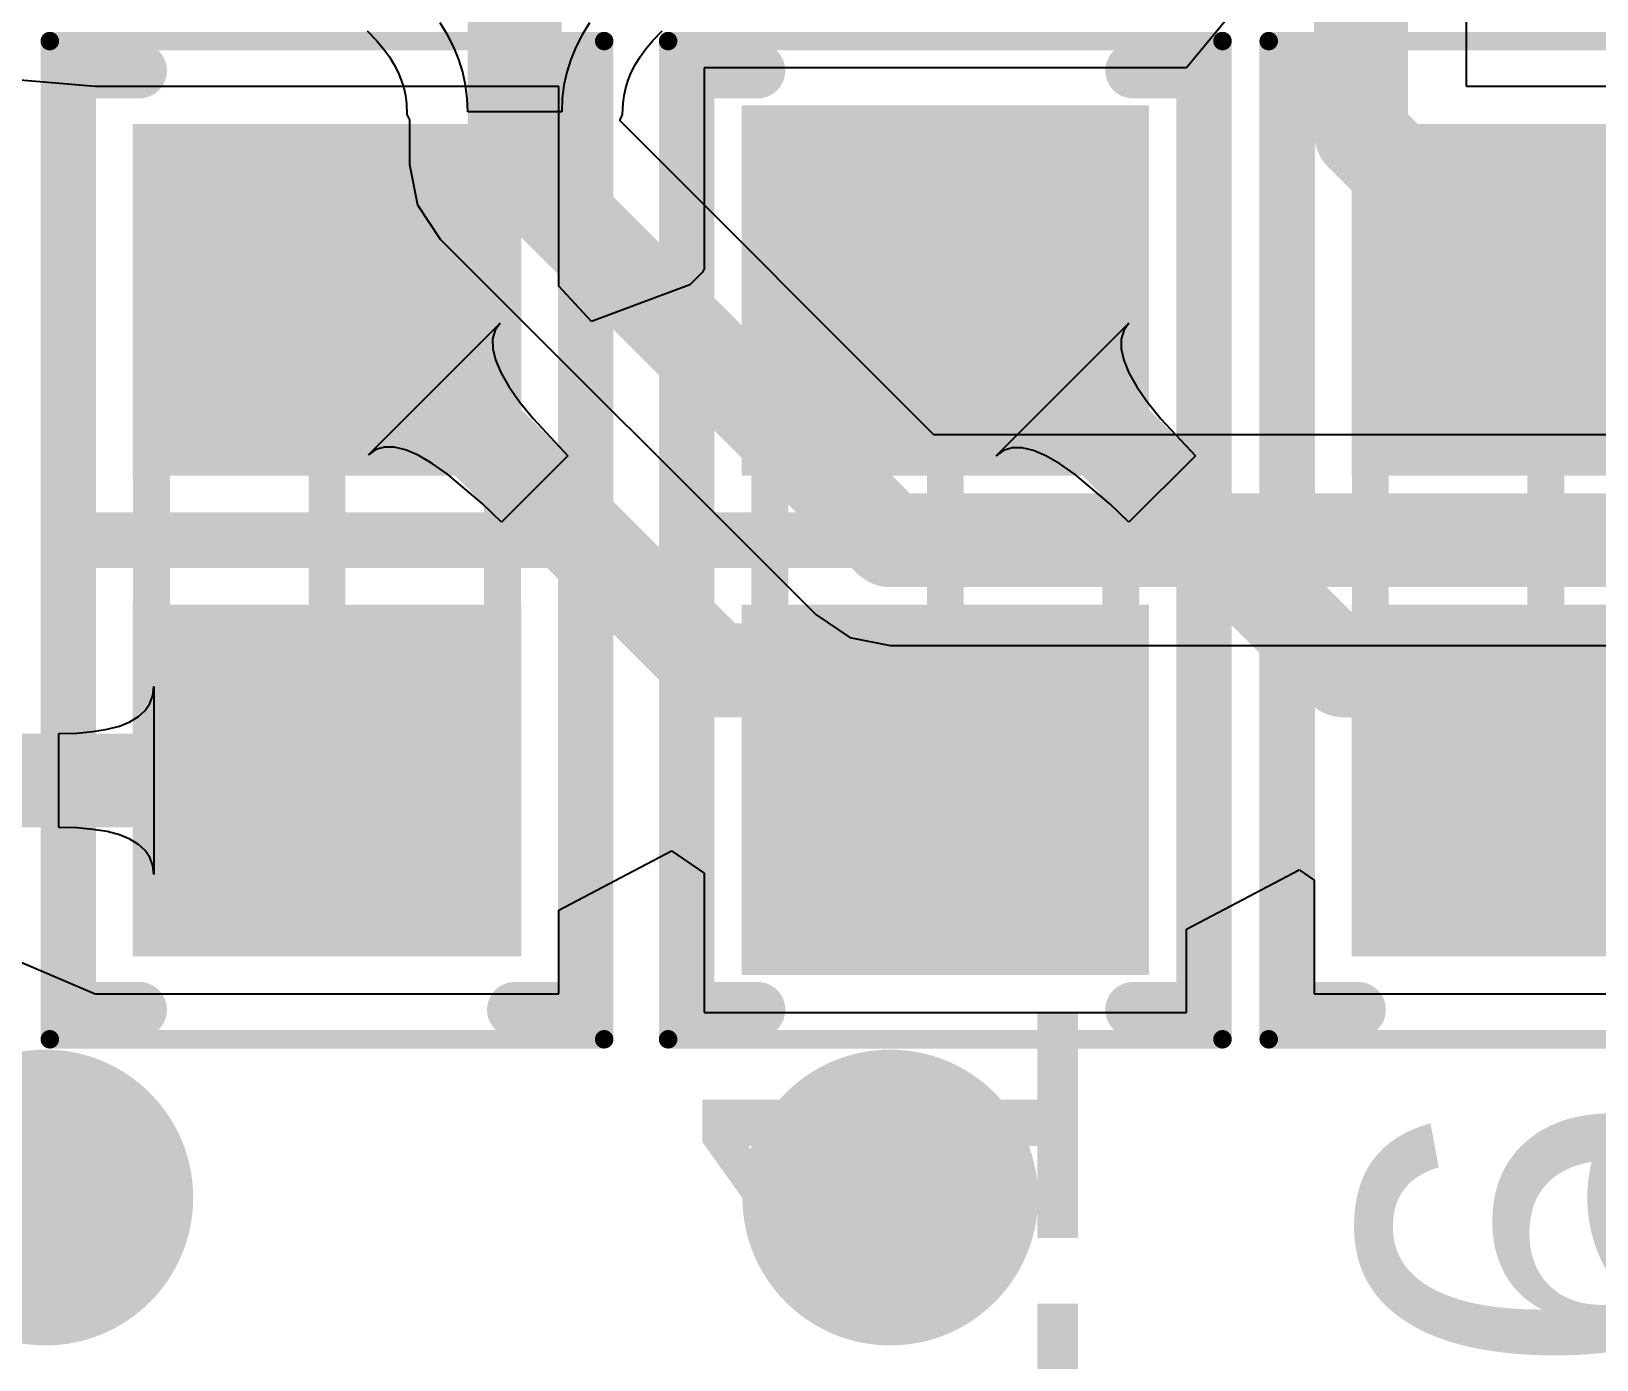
# Model space of a CAD drawing. Header units: inches. Extents: x 0 to 5455, y -5 to 5444.
# Drawn here: x 9.36 to 13.595, y 23.691 to 27.284 of the extents above; entities that cross this region are included whole.
import ezdxf

# ---------------------------------------------------------------- set-up
doc = ezdxf.new("R2010")
doc.units = ezdxf.units.IN
for name, color, linetype in [('Bottom Layer', 5, 'Continuous'), ('Top 3D Body', 56, 'Continuous'), ('Top Courtyard', 56, 'Continuous'), ('Top Layer', 1, 'Continuous'), ('Top Overlay', 2, 'Continuous'), ('Top Paste', 8, 'Continuous'), ('Top Solder', 216, 'Continuous'), ('Via Holes', 16, 'Continuous')]:
    doc.layers.add(name, color=color, linetype=linetype)
doc.styles.add('Arial', font='', dxfattribs={"height": 0.2})
doc.styles.get('Arial').set_extended_font_data('Arial')

# ---------------------------------------------------------------- blocks, each defined once
blk = doc.blocks.new('RES_0603_1608_17')
at = {"layer": 'Top Layer'}
for points in [[(-1.075, -0.475), (-1.075, 0.475), (-0.225, 0.475), (-0.225, -0.475)], [(0.225, -0.475), (0.225, 0.475), (1.075, 0.475), (1.075, -0.475)]]:
    blk.add_hatch(color=1, dxfattribs=at).paths.add_polyline_path(points)
at = {"layer": 'Top Paste'}
for points in [[(-1.075, -0.475), (-1.075, 0.475), (-0.225, 0.475), (-0.225, -0.475)], [(0.225, -0.475), (0.225, 0.475), (1.075, 0.475), (1.075, -0.475)]]:
    blk.add_hatch(color=8, dxfattribs=at).paths.add_polyline_path(points)
at = {"layer": 'Top Solder'}
for points in [[(-1.1258, -0.5258), (-1.1258, 0.5258), (-0.1742, 0.5258), (-0.1742, -0.5258)], [(0.1742, -0.5258), (0.1742, 0.5258), (1.1258, 0.5258), (1.1258, -0.5258)]]:
    blk.add_hatch(color=216, dxfattribs=at).paths.add_polyline_path(points)
at = {"layer": 'Top 3D Body'}
for points in [[(-0.875, 0.475, 0.1, 0.1, 0), (-0.875, -0.475, 0.1, 0.1, 0)], [(-0.875, 0.475, 0.1, 0.1, 0), (0.875, 0.475, 0.1, 0.1, 0)], [(0.875, 0.475, 0.1, 0.1, 0), (0.875, -0.475, 0.1, 0.1, 0)], [(-0.875, -0.475, 0.1, 0.1, 0), (0.875, -0.475, 0.1, 0.1, 0)]]:
    blk.add_lwpolyline(points, format="xyseb", dxfattribs=at)
for points in [[(-0.9, 0.475, 0.05, 0.05, 1), (-0.85, 0.475, 0.05, 0.05, 1)], [(-0.9, 0.475, 0.05, 0.05, 1), (-0.85, 0.475, 0.05, 0.05, 1)], [(0.85, 0.475, 0.05, 0.05, 1), (0.9, 0.475, 0.05, 0.05, 1)], [(0.85, 0.475, 0.05, 0.05, 1), (0.9, 0.475, 0.05, 0.05, 1)], [(-0.9, -0.475, 0.05, 0.05, 1), (-0.85, -0.475, 0.05, 0.05, 1)], [(-0.9, -0.475, 0.05, 0.05, 1), (-0.85, -0.475, 0.05, 0.05, 1)], [(0.85, -0.475, 0.05, 0.05, 1), (0.9, -0.475, 0.05, 0.05, 1)], [(0.85, -0.475, 0.05, 0.05, 1), (0.9, -0.475, 0.05, 0.05, 1)]]:
    blk.add_lwpolyline(points, format="xyseb", close=True, dxfattribs=at)
at = {"layer": 'Top Courtyard'}
for points in [[(-1.35, 0.75, 0.05, 0.05, 0), (-1.35, -0.75, 0.05, 0.05, 0)], [(-1.35, 0.75, 0.05, 0.05, 0), (1.35, 0.75, 0.05, 0.05, 0)], [(1.35, 0.75, 0.05, 0.05, 0), (1.35, -0.75, 0.05, 0.05, 0)], [(0, 0.475, 0.1, 0.1, 0), (0, -0.475, 0.1, 0.1, 0)], [(-0.475, 0, 0.1, 0.1, 0), (0.475, 0, 0.1, 0.1, 0)], [(-1.35, -0.75, 0.05, 0.05, 0), (1.35, -0.75, 0.05, 0.05, 0)]]:
    blk.add_lwpolyline(points, format="xyseb", dxfattribs=at)
for points in [[(-1.3625, 0.75, 0.025, 0.025, 1), (-1.3375, 0.75, 0.025, 0.025, 1)], [(-1.3625, 0.75, 0.025, 0.025, 1), (-1.3375, 0.75, 0.025, 0.025, 1)], [(1.3375, 0.75, 0.025, 0.025, 1), (1.3625, 0.75, 0.025, 0.025, 1)], [(1.3375, 0.75, 0.025, 0.025, 1), (1.3625, 0.75, 0.025, 0.025, 1)], [(-0.025, 0.475, 0.05, 0.05, 1), (0.025, 0.475, 0.05, 0.05, 1)], [(-0.5, 0, 0.05, 0.05, 1), (-0.45, 0, 0.05, 0.05, 1)], [(0.45, 0, 0.05, 0.05, 1), (0.5, 0, 0.05, 0.05, 1)], [(-0.025, -0.475, 0.05, 0.05, 1), (0.025, -0.475, 0.05, 0.05, 1)], [(-1.3625, -0.75, 0.025, 0.025, 1), (-1.3375, -0.75, 0.025, 0.025, 1)], [(-1.3625, -0.75, 0.025, 0.025, 1), (-1.3375, -0.75, 0.025, 0.025, 1)], [(1.3375, -0.75, 0.025, 0.025, 1), (1.3625, -0.75, 0.025, 0.025, 1)], [(1.3375, -0.75, 0.025, 0.025, 1), (1.3625, -0.75, 0.025, 0.025, 1)]]:
    blk.add_lwpolyline(points, format="xyseb", close=True, dxfattribs=at)
at = {"layer": 'Top Overlay'}
for points in [[(-1.27, 0.7, 0.15, 0.15, 0), (-1.27, 0.508, 0.15, 0.15, 0)], [(-1.27, 0.7, 0.15, 0.15, 0), (1.27, 0.7, 0.15, 0.15, 0)], [(0, 0.7, 0.15, 0.15, 0), (0, -0.7, 0.15, 0.15, 0)], [(1.27, 0.7, 0.15, 0.15, 0), (1.27, 0.508, 0.15, 0.15, 0)], [(-1.27, -0.508, 0.15, 0.15, 0), (-1.27, -0.7, 0.15, 0.15, 0)], [(1.27, -0.508, 0.15, 0.15, 0), (1.27, -0.7, 0.15, 0.15, 0)], [(-1.27, -0.7, 0.15, 0.15, 0), (1.27, -0.7, 0.15, 0.15, 0)]]:
    blk.add_lwpolyline(points, format="xyseb", dxfattribs=at)
for points in [[(-1.3075, 0.7, 0.075, 0.075, 1), (-1.2325, 0.7, 0.075, 0.075, 1)], [(-1.3075, 0.7, 0.075, 0.075, 1), (-1.2325, 0.7, 0.075, 0.075, 1)], [(-0.0375, 0.7, 0.075, 0.075, 1), (0.0375, 0.7, 0.075, 0.075, 1)], [(1.2325, 0.7, 0.075, 0.075, 1), (1.3075, 0.7, 0.075, 0.075, 1)], [(1.2325, 0.7, 0.075, 0.075, 1), (1.3075, 0.7, 0.075, 0.075, 1)], [(-1.3075, 0.508, 0.075, 0.075, 1), (-1.2325, 0.508, 0.075, 0.075, 1)], [(1.2325, 0.508, 0.075, 0.075, 1), (1.3075, 0.508, 0.075, 0.075, 1)], [(-1.3075, -0.508, 0.075, 0.075, 1), (-1.2325, -0.508, 0.075, 0.075, 1)], [(1.2325, -0.508, 0.075, 0.075, 1), (1.3075, -0.508, 0.075, 0.075, 1)], [(-1.3075, -0.7, 0.075, 0.075, 1), (-1.2325, -0.7, 0.075, 0.075, 1)], [(-1.3075, -0.7, 0.075, 0.075, 1), (-1.2325, -0.7, 0.075, 0.075, 1)], [(-0.0375, -0.7, 0.075, 0.075, 1), (0.0375, -0.7, 0.075, 0.075, 1)], [(1.2325, -0.7, 0.075, 0.075, 1), (1.3075, -0.7, 0.075, 0.075, 1)], [(1.2325, -0.7, 0.075, 0.075, 1), (1.3075, -0.7, 0.075, 0.075, 1)]]:
    blk.add_lwpolyline(points, format="xyseb", close=True, dxfattribs=at)
blk = doc.blocks.new('RES_0603_1608_18')
at = {"layer": 'Top Layer'}
for points in [[(-1.075, -0.475), (-1.075, 0.475), (-0.225, 0.475), (-0.225, -0.475)], [(0.225, -0.475), (0.225, 0.475), (1.075, 0.475), (1.075, -0.475)]]:
    blk.add_hatch(color=1, dxfattribs=at).paths.add_polyline_path(points)
at = {"layer": 'Top Paste'}
for points in [[(-1.075, -0.475), (-1.075, 0.475), (-0.225, 0.475), (-0.225, -0.475)], [(0.225, -0.475), (0.225, 0.475), (1.075, 0.475), (1.075, -0.475)]]:
    blk.add_hatch(color=8, dxfattribs=at).paths.add_polyline_path(points)
at = {"layer": 'Top Solder'}
for points in [[(-1.1258, -0.5258), (-1.1258, 0.5258), (-0.1742, 0.5258), (-0.1742, -0.5258)], [(0.1742, -0.5258), (0.1742, 0.5258), (1.1258, 0.5258), (1.1258, -0.5258)]]:
    blk.add_hatch(color=216, dxfattribs=at).paths.add_polyline_path(points)
at = {"layer": 'Top 3D Body'}
for points in [[(0.875, 0.475, 0.1, 0.1, 0), (-0.875, 0.475, 0.1, 0.1, 0)], [(-0.875, -0.475, 0.1, 0.1, 0), (-0.875, 0.475, 0.1, 0.1, 0)], [(0.875, -0.475, 0.1, 0.1, 0), (0.875, 0.475, 0.1, 0.1, 0)], [(0.875, -0.475, 0.1, 0.1, 0), (-0.875, -0.475, 0.1, 0.1, 0)]]:
    blk.add_lwpolyline(points, format="xyseb", dxfattribs=at)
for points in [[(-0.9, 0.475, 0.05, 0.05, 1), (-0.85, 0.475, 0.05, 0.05, 1)], [(-0.9, 0.475, 0.05, 0.05, 1), (-0.85, 0.475, 0.05, 0.05, 1)], [(0.85, 0.475, 0.05, 0.05, 1), (0.9, 0.475, 0.05, 0.05, 1)], [(0.85, 0.475, 0.05, 0.05, 1), (0.9, 0.475, 0.05, 0.05, 1)], [(-0.9, -0.475, 0.05, 0.05, 1), (-0.85, -0.475, 0.05, 0.05, 1)], [(-0.9, -0.475, 0.05, 0.05, 1), (-0.85, -0.475, 0.05, 0.05, 1)], [(0.85, -0.475, 0.05, 0.05, 1), (0.9, -0.475, 0.05, 0.05, 1)], [(0.85, -0.475, 0.05, 0.05, 1), (0.9, -0.475, 0.05, 0.05, 1)]]:
    blk.add_lwpolyline(points, format="xyseb", close=True, dxfattribs=at)
at = {"layer": 'Top Courtyard'}
for points in [[(1.35, 0.75, 0.05, 0.05, 0), (-1.35, 0.75, 0.05, 0.05, 0)], [(-1.35, -0.75, 0.05, 0.05, 0), (-1.35, 0.75, 0.05, 0.05, 0)], [(1.35, -0.75, 0.05, 0.05, 0), (1.35, 0.75, 0.05, 0.05, 0)], [(0, -0.475, 0.1, 0.1, 0), (0, 0.475, 0.1, 0.1, 0)], [(0.475, 0, 0.1, 0.1, 0), (-0.475, 0, 0.1, 0.1, 0)], [(1.35, -0.75, 0.05, 0.05, 0), (-1.35, -0.75, 0.05, 0.05, 0)]]:
    blk.add_lwpolyline(points, format="xyseb", dxfattribs=at)
for points in [[(-1.3625, 0.75, 0.025, 0.025, 1), (-1.3375, 0.75, 0.025, 0.025, 1)], [(-1.3625, 0.75, 0.025, 0.025, 1), (-1.3375, 0.75, 0.025, 0.025, 1)], [(1.3375, 0.75, 0.025, 0.025, 1), (1.3625, 0.75, 0.025, 0.025, 1)], [(1.3375, 0.75, 0.025, 0.025, 1), (1.3625, 0.75, 0.025, 0.025, 1)], [(-0.025, 0.475, 0.05, 0.05, 1), (0.025, 0.475, 0.05, 0.05, 1)], [(-0.5, 0, 0.05, 0.05, 1), (-0.45, 0, 0.05, 0.05, 1)], [(0.45, 0, 0.05, 0.05, 1), (0.5, 0, 0.05, 0.05, 1)], [(-0.025, -0.475, 0.05, 0.05, 1), (0.025, -0.475, 0.05, 0.05, 1)], [(-1.3625, -0.75, 0.025, 0.025, 1), (-1.3375, -0.75, 0.025, 0.025, 1)], [(-1.3625, -0.75, 0.025, 0.025, 1), (-1.3375, -0.75, 0.025, 0.025, 1)], [(1.3375, -0.75, 0.025, 0.025, 1), (1.3625, -0.75, 0.025, 0.025, 1)], [(1.3375, -0.75, 0.025, 0.025, 1), (1.3625, -0.75, 0.025, 0.025, 1)]]:
    blk.add_lwpolyline(points, format="xyseb", close=True, dxfattribs=at)
at = {"layer": 'Top Overlay'}
for points in [[(1.27, 0.7, 0.15, 0.15, 0), (-1.27, 0.7, 0.15, 0.15, 0)], [(-1.27, 0.508, 0.15, 0.15, 0), (-1.27, 0.7, 0.15, 0.15, 0)], [(0, -0.7, 0.15, 0.15, 0), (0, 0.7, 0.15, 0.15, 0)], [(1.27, 0.508, 0.15, 0.15, 0), (1.27, 0.7, 0.15, 0.15, 0)], [(-1.27, -0.7, 0.15, 0.15, 0), (-1.27, -0.508, 0.15, 0.15, 0)], [(1.27, -0.7, 0.15, 0.15, 0), (1.27, -0.508, 0.15, 0.15, 0)], [(1.27, -0.7, 0.15, 0.15, 0), (-1.27, -0.7, 0.15, 0.15, 0)]]:
    blk.add_lwpolyline(points, format="xyseb", dxfattribs=at)
for points in [[(-1.3075, 0.7, 0.075, 0.075, 1), (-1.2325, 0.7, 0.075, 0.075, 1)], [(-1.3075, 0.7, 0.075, 0.075, 1), (-1.2325, 0.7, 0.075, 0.075, 1)], [(-0.0375, 0.7, 0.075, 0.075, 1), (0.0375, 0.7, 0.075, 0.075, 1)], [(1.2325, 0.7, 0.075, 0.075, 1), (1.3075, 0.7, 0.075, 0.075, 1)], [(1.2325, 0.7, 0.075, 0.075, 1), (1.3075, 0.7, 0.075, 0.075, 1)], [(-1.3075, 0.508, 0.075, 0.075, 1), (-1.2325, 0.508, 0.075, 0.075, 1)], [(1.2325, 0.508, 0.075, 0.075, 1), (1.3075, 0.508, 0.075, 0.075, 1)], [(-1.3075, -0.508, 0.075, 0.075, 1), (-1.2325, -0.508, 0.075, 0.075, 1)], [(1.2325, -0.508, 0.075, 0.075, 1), (1.3075, -0.508, 0.075, 0.075, 1)], [(-1.3075, -0.7, 0.075, 0.075, 1), (-1.2325, -0.7, 0.075, 0.075, 1)], [(-1.3075, -0.7, 0.075, 0.075, 1), (-1.2325, -0.7, 0.075, 0.075, 1)], [(-0.0375, -0.7, 0.075, 0.075, 1), (0.0375, -0.7, 0.075, 0.075, 1)], [(1.2325, -0.7, 0.075, 0.075, 1), (1.3075, -0.7, 0.075, 0.075, 1)], [(1.2325, -0.7, 0.075, 0.075, 1), (1.3075, -0.7, 0.075, 0.075, 1)]]:
    blk.add_lwpolyline(points, format="xyseb", close=True, dxfattribs=at)
blk = doc.blocks.new('CAP_0603_1608_24')
at = {"layer": 'Top Layer'}
for points in [[(-1.125, -0.5), (-1.125, 0.5), (-0.225, 0.5), (-0.225, -0.5)], [(0.225, -0.5), (0.225, 0.5), (1.125, 0.5), (1.125, -0.5)]]:
    blk.add_hatch(color=1, dxfattribs=at).paths.add_polyline_path(points)
at = {"layer": 'Top Paste'}
for points in [[(-1.125, -0.5), (-1.125, 0.5), (-0.225, 0.5), (-0.225, -0.5)], [(0.225, -0.5), (0.225, 0.5), (1.125, 0.5), (1.125, -0.5)]]:
    blk.add_hatch(color=8, dxfattribs=at).paths.add_polyline_path(points)
at = {"layer": 'Top Solder'}
for points in [[(-1.1758, -0.5508), (-1.1758, 0.5508), (-0.1742, 0.5508), (-0.1742, -0.5508)], [(0.1742, -0.5508), (0.1742, 0.5508), (1.1758, 0.5508), (1.1758, -0.5508)]]:
    blk.add_hatch(color=216, dxfattribs=at).paths.add_polyline_path(points)
at = {"layer": 'Top 3D Body'}
for points in [[(-0.875, -0.475, 0.1, 0.1, 0), (-0.875, 0.475, 0.1, 0.1, 0)], [(0.875, 0.475, 0.1, 0.1, 0), (-0.875, 0.475, 0.1, 0.1, 0)], [(0.875, -0.475, 0.1, 0.1, 0), (0.875, 0.475, 0.1, 0.1, 0)], [(0.875, -0.475, 0.1, 0.1, 0), (-0.875, -0.475, 0.1, 0.1, 0)]]:
    blk.add_lwpolyline(points, format="xyseb", dxfattribs=at)
for points in [[(-0.9, 0.475, 0.05, 0.05, 1), (-0.85, 0.475, 0.05, 0.05, 1)], [(-0.9, 0.475, 0.05, 0.05, 1), (-0.85, 0.475, 0.05, 0.05, 1)], [(0.85, 0.475, 0.05, 0.05, 1), (0.9, 0.475, 0.05, 0.05, 1)], [(0.85, 0.475, 0.05, 0.05, 1), (0.9, 0.475, 0.05, 0.05, 1)], [(-0.9, -0.475, 0.05, 0.05, 1), (-0.85, -0.475, 0.05, 0.05, 1)], [(-0.9, -0.475, 0.05, 0.05, 1), (-0.85, -0.475, 0.05, 0.05, 1)], [(0.85, -0.475, 0.05, 0.05, 1), (0.9, -0.475, 0.05, 0.05, 1)], [(0.85, -0.475, 0.05, 0.05, 1), (0.9, -0.475, 0.05, 0.05, 1)]]:
    blk.add_lwpolyline(points, format="xyseb", close=True, dxfattribs=at)
at = {"layer": 'Top Courtyard'}
for points in [[(-1.35, -0.75, 0.05, 0.05, 0), (-1.35, 0.75, 0.05, 0.05, 0)], [(1.35, 0.75, 0.05, 0.05, 0), (-1.35, 0.75, 0.05, 0.05, 0)], [(1.35, -0.75, 0.05, 0.05, 0), (1.35, 0.75, 0.05, 0.05, 0)], [(0, -0.475, 0.1, 0.1, 0), (0, 0.475, 0.1, 0.1, 0)], [(0.475, 0, 0.1, 0.1, 0), (-0.475, 0, 0.1, 0.1, 0)], [(1.35, -0.75, 0.05, 0.05, 0), (-1.35, -0.75, 0.05, 0.05, 0)]]:
    blk.add_lwpolyline(points, format="xyseb", dxfattribs=at)
for points in [[(-1.3625, 0.75, 0.025, 0.025, 1), (-1.3375, 0.75, 0.025, 0.025, 1)], [(-1.3625, 0.75, 0.025, 0.025, 1), (-1.3375, 0.75, 0.025, 0.025, 1)], [(1.3375, 0.75, 0.025, 0.025, 1), (1.3625, 0.75, 0.025, 0.025, 1)], [(1.3375, 0.75, 0.025, 0.025, 1), (1.3625, 0.75, 0.025, 0.025, 1)], [(-0.025, 0.475, 0.05, 0.05, 1), (0.025, 0.475, 0.05, 0.05, 1)], [(-0.5, 0, 0.05, 0.05, 1), (-0.45, 0, 0.05, 0.05, 1)], [(0.45, 0, 0.05, 0.05, 1), (0.5, 0, 0.05, 0.05, 1)], [(-0.025, -0.475, 0.05, 0.05, 1), (0.025, -0.475, 0.05, 0.05, 1)], [(-1.3625, -0.75, 0.025, 0.025, 1), (-1.3375, -0.75, 0.025, 0.025, 1)], [(-1.3625, -0.75, 0.025, 0.025, 1), (-1.3375, -0.75, 0.025, 0.025, 1)], [(1.3375, -0.75, 0.025, 0.025, 1), (1.3625, -0.75, 0.025, 0.025, 1)], [(1.3375, -0.75, 0.025, 0.025, 1), (1.3625, -0.75, 0.025, 0.025, 1)]]:
    blk.add_lwpolyline(points, format="xyseb", close=True, dxfattribs=at)
at = {"layer": 'Top Overlay'}
for points in [[(1.27, 0.7, 0.15, 0.15, 0), (-1.27, 0.7, 0.15, 0.15, 0)], [(-1.27, 0.508, 0.15, 0.15, 0), (-1.27, 0.7, 0.15, 0.15, 0)], [(0, -0.7, 0.15, 0.15, 0), (0, 0.7, 0.15, 0.15, 0)], [(1.27, 0.508, 0.15, 0.15, 0), (1.27, 0.7, 0.15, 0.15, 0)], [(-1.27, -0.7, 0.15, 0.15, 0), (-1.27, -0.508, 0.15, 0.15, 0)], [(1.27, -0.7, 0.15, 0.15, 0), (1.27, -0.508, 0.15, 0.15, 0)], [(1.27, -0.7, 0.15, 0.15, 0), (-1.27, -0.7, 0.15, 0.15, 0)]]:
    blk.add_lwpolyline(points, format="xyseb", dxfattribs=at)
for points in [[(-1.3075, 0.7, 0.075, 0.075, 1), (-1.2325, 0.7, 0.075, 0.075, 1)], [(-1.3075, 0.7, 0.075, 0.075, 1), (-1.2325, 0.7, 0.075, 0.075, 1)], [(-0.0375, 0.7, 0.075, 0.075, 1), (0.0375, 0.7, 0.075, 0.075, 1)], [(1.2325, 0.7, 0.075, 0.075, 1), (1.3075, 0.7, 0.075, 0.075, 1)], [(1.2325, 0.7, 0.075, 0.075, 1), (1.3075, 0.7, 0.075, 0.075, 1)], [(-1.3075, 0.508, 0.075, 0.075, 1), (-1.2325, 0.508, 0.075, 0.075, 1)], [(1.2325, 0.508, 0.075, 0.075, 1), (1.3075, 0.508, 0.075, 0.075, 1)], [(-1.3075, -0.508, 0.075, 0.075, 1), (-1.2325, -0.508, 0.075, 0.075, 1)], [(1.2325, -0.508, 0.075, 0.075, 1), (1.3075, -0.508, 0.075, 0.075, 1)], [(-1.3075, -0.7, 0.075, 0.075, 1), (-1.2325, -0.7, 0.075, 0.075, 1)], [(-1.3075, -0.7, 0.075, 0.075, 1), (-1.2325, -0.7, 0.075, 0.075, 1)], [(-0.0375, -0.7, 0.075, 0.075, 1), (0.0375, -0.7, 0.075, 0.075, 1)], [(1.2325, -0.7, 0.075, 0.075, 1), (1.3075, -0.7, 0.075, 0.075, 1)], [(1.2325, -0.7, 0.075, 0.075, 1), (1.3075, -0.7, 0.075, 0.075, 1)]]:
    blk.add_lwpolyline(points, format="xyseb", close=True, dxfattribs=at)

msp = doc.modelspace()

# ---------------------------------------------------------------- hatches: boundary and pattern name
at = {"layer": 'Bottom Layer'}
h = msp.add_hatch(color=5, dxfattribs=at)
edge = h.paths.add_edge_path()
edge.add_arc((9.398, 24.13), 0.4, 0, 360)
h = msp.add_hatch(color=5, dxfattribs=at)
edge = h.paths.add_edge_path()
edge.add_arc((11.684, 24.13), 0.4, 0, 360)
h = msp.add_hatch(color=5, dxfattribs=at)
edge = h.paths.add_edge_path()
edge.add_arc((13.97, 24.13), 0.4, 0, 360)
at = {"layer": 'Top Layer'}
h = msp.add_hatch(color=1, dxfattribs=at)
edge = h.paths.add_edge_path()
edge.add_arc((9.398, 24.13), 0.4, 0, 360)
h = msp.add_hatch(color=1, dxfattribs=at)
edge = h.paths.add_edge_path()
edge.add_arc((11.684, 24.13), 0.4, 0, 360)
h = msp.add_hatch(color=1, dxfattribs=at)
edge = h.paths.add_edge_path()
edge.add_arc((13.97, 24.13), 0.4, 0, 360)
at = {"layer": 'Via Holes'}
h = msp.add_hatch(color=7, dxfattribs=at)
edge = h.paths.add_edge_path()
edge.add_arc((9.398, 24.13), 0.2, 0, 360)
h = msp.add_hatch(color=7, dxfattribs=at)
edge = h.paths.add_edge_path()
edge.add_arc((11.684, 24.13), 0.2, 0, 360)

# ---------------------------------------------------------------- linework, layer by layer
at = {"layer": 'Bottom Layer'}
for p, q in [((10.2689, 27.2862), (10.2942, 27.2598)), ((10.4859, 27.275), (10.466, 27.3073)), ((10.87, 27.3073), (10.8501, 27.275)), ((11.0418, 27.2598), (11.0671, 27.2862)), ((10.2942, 27.2598), (10.3129, 27.2375)), ((10.3129, 27.2375), (10.3288, 27.2156)), ((10.5028, 27.2419), (10.4859, 27.275)), ((10.5165, 27.2082), (10.5028, 27.2419)), ((10.8332, 27.2419), (10.8195, 27.2082)), ((10.8501, 27.275), (10.8332, 27.2419)), ((11.0072, 27.2156), (11.0231, 27.2375)), ((11.0231, 27.2375), (11.0418, 27.2598)), ((10.3288, 27.2156), (10.3419, 27.1942)), ((10.3419, 27.1942), (10.3526, 27.1732)), ((10.5272, 27.1739), (10.5165, 27.2082)), ((10.8195, 27.2082), (10.8088, 27.1739)), ((10.9834, 27.1732), (10.9941, 27.1942)), ((10.9941, 27.1942), (11.0072, 27.2156)), ((10.3526, 27.1732), (10.3611, 27.1524)), ((10.3611, 27.1524), (10.3676, 27.1317)), ((10.5349, 27.1388), (10.5272, 27.1739)), ((10.8088, 27.1739), (10.8011, 27.1388)), ((10.9684, 27.1317), (10.9749, 27.1524)), ((10.9749, 27.1524), (10.9834, 27.1732)), ((10.3676, 27.1317), (10.3722, 27.1107)), ((10.3722, 27.1107), (10.375, 27.0891)), ((10.5395, 27.1031), (10.5349, 27.1388)), ((10.8011, 27.1388), (10.7965, 27.1031)), ((10.961, 27.0891), (10.9638, 27.1107)), ((10.9638, 27.1107), (10.9684, 27.1317)), ((10.375, 27.0891), (10.3762, 27.0598)), ((10.541, 27.0667), (10.5395, 27.1031)), ((10.795, 27.0667), (10.541, 27.0667)), ((10.7965, 27.1031), (10.795, 27.0667)), ((10.9598, 27.0598), (10.961, 27.0891)), ((10.3762, 27.0598), (10.3831, 27.0448)), ((10.3831, 27.0448), (10.3831, 26.924)), ((10.9529, 27.0448), (10.9598, 27.0598)), ((10.9529, 27.042), (10.9529, 27.0448)), ((11.802, 26.1929), (10.9529, 27.042)), ((10.3831, 26.924), (10.3831, 26.924)), ((10.3831, 26.924), (10.4048, 26.815)), ((10.4048, 26.815), (10.4666, 26.7226)), ((10.4666, 26.7226), (11.4826, 25.7066)), ((14.868, 26.1929), (11.802, 26.1929)), ((11.4826, 25.7066), (11.4826, 25.7066)), ((11.4826, 25.7066), (11.575, 25.6448)), ((11.575, 25.6448), (11.684, 25.6231)), ((11.684, 25.6231), (14.986, 25.6231))]:
    msp.add_line(p, q, dxfattribs=at)
for points in [[(10.668, 26.924, 0.254, 0.254, 0), (10.668, 27.686, 0.254, 0.254, 0)], [(10.668, 26.924, 0.254, 0.254, 0), (11.684, 25.908, 0.254, 0.254, 0)], [(11.684, 25.908, 0.254, 0.254, 0), (14.986, 25.908, 0.254, 0.254, 0)]]:
    msp.add_lwpolyline(points, format="xyseb", dxfattribs=at)
for points in [[(10.6045, 26.924, 0.127, 0.127, 1), (10.7315, 26.924, 0.127, 0.127, 1)], [(10.6045, 26.924, 0.127, 0.127, 1), (10.7315, 26.924, 0.127, 0.127, 1)], [(11.6205, 25.908, 0.127, 0.127, 1), (11.7475, 25.908, 0.127, 0.127, 1)], [(11.6205, 25.908, 0.127, 0.127, 1), (11.7475, 25.908, 0.127, 0.127, 1)]]:
    msp.add_lwpolyline(points, format="xyseb", close=True, dxfattribs=at)
at = {"layer": 'Top Layer'}
for p, q in [((13.2429, 27.1354), (13.2429, 27.4692)), ((12.6731, 27.4124), (12.4854, 27.1854)), ((9.5326, 27.1354), (9.238, 27.16)), ((12.4318, 27.1854), (11.1806, 27.1854)), ((11.1806, 27.1854), (11.1806, 26.6421)), ((12.4854, 27.1854), (12.4318, 27.1854)), ((10.7874, 27.1354), (9.5326, 27.1354)), ((9.5326, 27.1354), (9.5326, 27.1354)), ((10.7874, 26.5954), (10.7874, 27.1354)), ((14.0854, 27.1354), (13.2429, 27.1354)), ((11.1806, 26.6421), (11.1756, 26.6327)), ((11.1413, 26.599), (10.8758, 26.4991)), ((11.1756, 26.6327), (11.1413, 26.599)), ((10.8758, 26.4991), (10.7874, 26.5954)), ((10.2727, 26.1391), (10.6289, 26.4953)), ((10.6148, 26.4758), (10.608, 26.4526)), ((10.6289, 26.4953), (10.6148, 26.4758)), ((11.9707, 26.136), (12.33, 26.4953)), ((12.3156, 26.4755), (12.3084, 26.4522)), ((12.33, 26.4953), (12.3156, 26.4755)), ((10.608, 26.4526), (10.6083, 26.4259)), ((12.3084, 26.4522), (12.3084, 26.4252)), ((10.6083, 26.4259), (10.6158, 26.3954)), ((10.6158, 26.3954), (10.6304, 26.3613)), ((12.3084, 26.4252), (12.3156, 26.3947)), ((12.3156, 26.3947), (12.33, 26.3606)), ((10.6304, 26.3613), (10.6523, 26.3236)), ((12.33, 26.3606), (12.3515, 26.3228)), ((10.6523, 26.3236), (10.6813, 26.2822)), ((12.3515, 26.3228), (12.3802, 26.2815)), ((10.6813, 26.2822), (10.7176, 26.2371)), ((12.3802, 26.2815), (12.4162, 26.2366)), ((10.7176, 26.2371), (10.8116, 26.136)), ((12.4162, 26.2366), (12.5096, 26.136)), ((10.2922, 26.1532), (10.2727, 26.1391)), ((10.3154, 26.16), (10.2922, 26.1532)), ((10.3421, 26.1597), (10.3154, 26.16)), ((10.3726, 26.1522), (10.3421, 26.1597)), ((10.4067, 26.1376), (10.3726, 26.1522)), ((10.4444, 26.1157), (10.4067, 26.1376)), ((10.8116, 26.136), (10.632, 25.9564)), ((11.9905, 26.1504), (11.9707, 26.136)), ((12.0138, 26.1576), (11.9905, 26.1504)), ((12.0408, 26.1576), (12.0138, 26.1576)), ((12.0713, 26.1504), (12.0408, 26.1576)), ((12.1054, 26.136), (12.0713, 26.1504)), ((12.1432, 26.1145), (12.1054, 26.136)), ((12.5096, 26.136), (12.33, 25.9564)), ((10.4858, 26.0867), (10.4444, 26.1157)), ((12.1845, 26.0858), (12.1432, 26.1145)), ((10.5796, 26.007), (10.4858, 26.0867)), ((12.2779, 26.0067), (12.1845, 26.0858)), ((10.632, 25.9564), (10.5796, 26.007)), ((12.33, 25.9564), (12.2779, 26.0067)), ((9.6885, 25.4879), (9.6911, 25.512)), ((9.6911, 25.512), (9.6911, 25.004)), ((9.668, 25.4472), (9.6808, 25.4663)), ((9.6808, 25.4663), (9.6885, 25.4879)), ((9.5986, 25.4053), (9.6268, 25.4167)), ((9.6268, 25.4167), (9.65, 25.4307)), ((9.65, 25.4307), (9.668, 25.4472)), ((9.434, 25.385), (9.4829, 25.3863)), ((9.434, 25.131), (9.434, 25.385)), ((9.4829, 25.3863), (9.5266, 25.3901)), ((9.5266, 25.3901), (9.5651, 25.3964)), ((9.5651, 25.3964), (9.5986, 25.4053)), ((9.4829, 25.1297), (9.434, 25.131)), ((9.5266, 25.1259), (9.4829, 25.1297)), ((9.5651, 25.1196), (9.5266, 25.1259)), ((9.5986, 25.1107), (9.5651, 25.1196)), ((9.6268, 25.0992), (9.5986, 25.1107)), ((9.65, 25.0853), (9.6268, 25.0992)), ((9.668, 25.0688), (9.65, 25.0853)), ((9.6808, 25.0497), (9.668, 25.0688)), ((9.6885, 25.0281), (9.6808, 25.0497)), ((10.7874, 24.9071), (11.0922, 25.0679)), ((11.0922, 25.0679), (11.1806, 25.0074)), ((9.6911, 25.004), (9.6885, 25.0281)), ((11.1806, 25.0074), (11.1806, 24.6306)), ((12.4854, 24.8557), (12.7902, 25.0164)), ((12.7902, 25.0164), (12.8306, 24.9887)), ((12.8306, 24.9887), (12.8306, 24.6806)), ((10.7874, 24.6806), (10.7874, 24.9071)), ((12.4854, 24.6306), (12.4854, 24.8557)), ((9.3345, 24.7661), (9.5326, 24.6806)), ((9.5326, 24.6806), (9.5326, 24.6806)), ((9.5326, 24.6806), (10.7874, 24.6806)), ((12.8306, 24.6806), (14.0854, 24.6806)), ((11.1806, 24.6306), (12.4854, 24.6306))]:
    msp.add_line(p, q, dxfattribs=at)
for points in [[(12.958, 27.008, 0.254, 0.254, 0), (12.958, 28.47, 0.254, 0.254, 0)], [(12.958, 27.008, 0.254, 0.254, 0), (13.408, 26.558, 0.254, 0.254, 0)], [(10.16, 26.558, 0.254, 0.254, 0), (10.21, 26.558, 0.254, 0.254, 0)], [(10.21, 26.558, 0.254, 0.254, 0), (11.212, 25.556, 0.254, 0.254, 0)], [(11.833, 26.583, 0.254, 0.254, 0), (11.883, 26.583, 0.254, 0.254, 0)], [(11.883, 26.583, 0.254, 0.254, 0), (12.91, 25.556, 0.254, 0.254, 0)], [(13.408, 26.558, 0.254, 0.254, 0), (13.458, 26.558, 0.254, 0.254, 0)], [(11.212, 25.556, 0.254, 0.254, 0), (11.51, 25.556, 0.254, 0.254, 0)], [(11.51, 25.556, 0.254, 0.254, 0), (11.833, 25.233, 0.254, 0.254, 0)], [(12.91, 25.556, 0.254, 0.254, 0), (13.16, 25.556, 0.254, 0.254, 0)], [(13.16, 25.556, 0.254, 0.254, 0), (13.458, 25.258, 0.254, 0.254, 0)], [(8.509, 25.258, 0.254, 0.254, 0), (10.16, 25.258, 0.254, 0.254, 0)]]:
    msp.add_lwpolyline(points, format="xyseb", dxfattribs=at)
for points in [[(12.8945, 27.008, 0.127, 0.127, 1), (13.0215, 27.008, 0.127, 0.127, 1)], [(12.8945, 27.008, 0.127, 0.127, 1), (13.0215, 27.008, 0.127, 0.127, 1)], [(10.0965, 26.558, 0.127, 0.127, 1), (10.2235, 26.558, 0.127, 0.127, 1)], [(10.1465, 26.558, 0.127, 0.127, 1), (10.2735, 26.558, 0.127, 0.127, 1)], [(10.1465, 26.558, 0.127, 0.127, 1), (10.2735, 26.558, 0.127, 0.127, 1)], [(11.7695, 26.583, 0.127, 0.127, 1), (11.8965, 26.583, 0.127, 0.127, 1)], [(11.8195, 26.583, 0.127, 0.127, 1), (11.9465, 26.583, 0.127, 0.127, 1)], [(11.8195, 26.583, 0.127, 0.127, 1), (11.9465, 26.583, 0.127, 0.127, 1)], [(13.3445, 26.558, 0.127, 0.127, 1), (13.4715, 26.558, 0.127, 0.127, 1)], [(13.3445, 26.558, 0.127, 0.127, 1), (13.4715, 26.558, 0.127, 0.127, 1)], [(13.3945, 26.558, 0.127, 0.127, 1), (13.5215, 26.558, 0.127, 0.127, 1)], [(11.1485, 25.556, 0.127, 0.127, 1), (11.2755, 25.556, 0.127, 0.127, 1)], [(11.1485, 25.556, 0.127, 0.127, 1), (11.2755, 25.556, 0.127, 0.127, 1)], [(11.4465, 25.556, 0.127, 0.127, 1), (11.5735, 25.556, 0.127, 0.127, 1)], [(11.4465, 25.556, 0.127, 0.127, 1), (11.5735, 25.556, 0.127, 0.127, 1)], [(12.8465, 25.556, 0.127, 0.127, 1), (12.9735, 25.556, 0.127, 0.127, 1)], [(12.8465, 25.556, 0.127, 0.127, 1), (12.9735, 25.556, 0.127, 0.127, 1)], [(13.0965, 25.556, 0.127, 0.127, 1), (13.2235, 25.556, 0.127, 0.127, 1)], [(13.0965, 25.556, 0.127, 0.127, 1), (13.2235, 25.556, 0.127, 0.127, 1)], [(10.0965, 25.258, 0.127, 0.127, 1), (10.2235, 25.258, 0.127, 0.127, 1)], [(13.3945, 25.258, 0.127, 0.127, 1), (13.5215, 25.258, 0.127, 0.127, 1)], [(11.7695, 25.233, 0.127, 0.127, 1), (11.8965, 25.233, 0.127, 0.127, 1)]]:
    msp.add_lwpolyline(points, format="xyseb", close=True, dxfattribs=at)

# ---------------------------------------------------------------- block references
for name, p, rotation in [('RES_0603_1608_17', (10.16, 25.908), 90), ('CAP_0603_1608_24', (11.833, 25.908), 270), ('RES_0603_1608_18', (13.458, 25.908), 270)]:
    msp.add_blockref(name, p, dxfattribs=dict(rotation=rotation))

# ---------------------------------------------------------------- texts
at = {"layer": 'Top Overlay', "style": 'Arial'}
for s, p in [('C11', (12.192, 22.098)), ('R6', (13.97, 22.606))]:
    msp.add_text(s, height=1.016, rotation=90, dxfattribs=at).set_placement(p)

doc.saveas('drawing.dxf')
